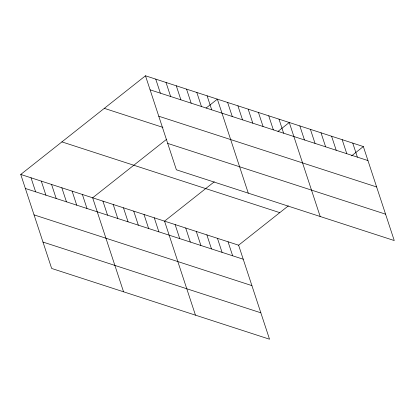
<?xml version="1.0" encoding="UTF-8"?>
<svg xmlns="http://www.w3.org/2000/svg" width="415" height="415" viewBox="0 0 415 415"><rect width="100%" height="100%" fill="white"/><g stroke="black" fill="none" stroke-linecap="round" stroke-linejoin="round"><path stroke-width="0.62" d="M20.75 174.45L238.615 245.198L269.522 339.205L51.657 268.453L20.75 174.45L145.478 75.795L363.343 146.547L394.25 240.55L176.385 169.802L145.478 75.795M166.623 139.284L92.644 197.794L123.556 291.802M206.099 108.056L217.372 99.144L248.279 193.151M214.285 181.801L164.542 221.143L195.449 315.146M277.998 131.405L289.265 122.492L320.178 216.495M238.615 245.198L288.358 205.856M351.583 155.848L363.343 146.547M150.09 89.827L367.955 160.574M158.763 116.216L376.633 186.968M104.315 108.351L162.919 127.384M167.707 143.408L385.571 214.161M61.908 141.894L279.777 212.641M25.362 188.477L243.232 259.225M34.04 214.871L251.905 285.619M42.978 242.059L260.848 312.811M352.76 143.108L357.372 157.14M342.178 139.673L346.79 153.7M331.595 136.239L336.207 150.266M321.013 132.8L325.625 146.832M310.43 129.366L315.042 143.393M299.848 125.927L304.465 139.959M278.999 119.157L283.611 133.184M268.728 115.821L273.34 129.848M258.457 112.486L263.069 126.513M248.186 109.15L252.797 123.177M237.914 105.815L242.526 119.842M227.643 102.479L232.255 116.506M207.101 95.808L211.712 109.84M196.829 92.472L201.441 106.505M186.558 89.137L191.17 103.169M228.037 241.763L232.649 255.79M176.287 85.801L180.899 99.833M217.455 238.324L222.067 252.356M166.016 82.466L170.632 96.498M155.744 79.13L160.361 93.162M206.872 234.89L211.484 248.917M196.29 231.451L200.901 245.483M185.707 228.017L190.319 242.044M175.125 224.577L179.737 238.609M154.271 217.808L158.883 231.835M144 214.472L148.612 228.499M133.729 211.136L138.34 225.169M123.457 207.801L128.069 221.833M113.186 204.465L117.798 218.498M102.915 201.13L107.532 215.162M82.378 194.459L86.989 208.491M72.106 191.123L76.718 205.155M61.835 187.788L66.447 201.82M51.564 184.457L56.175 198.484M41.293 181.122L45.904 195.149M31.021 177.786L35.633 191.813"/></g></svg>
